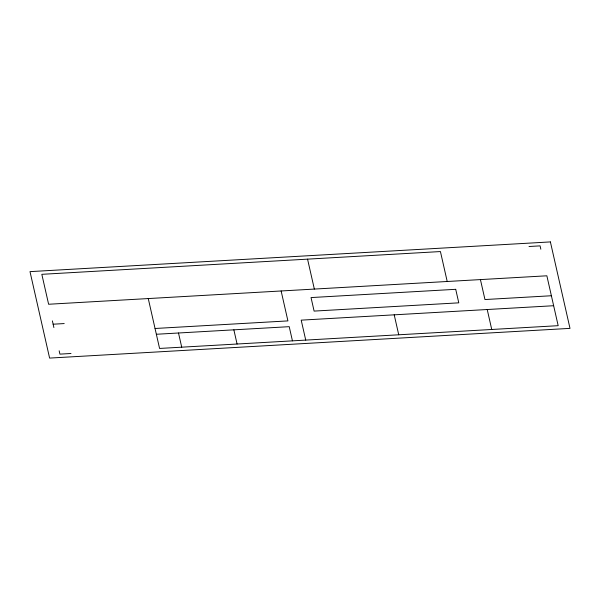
<?xml version="1.0" encoding="UTF-8"?>
<svg xmlns="http://www.w3.org/2000/svg" width="600" height="600" viewBox="0 0 600 600"><rect width="100%" height="100%" fill="white"/><g stroke="black" fill="none" stroke-linecap="round" stroke-linejoin="round"><path stroke-width="0.9" d="M529.005 246.502L540.075 245.873L540.832 249.195M53.137 324.202L64.207 323.572M551.385 295.748L484.957 299.543L480.428 279.593M155.047 328.485L287.918 320.903L281.13 290.97M553.65 305.722L301.2 320.145L305.73 340.095M156.36 334.26L289.222 326.67L292.44 340.853M70.995 353.498L59.925 354.127L59.168 350.805M487.215 309.517L491.737 329.468M447.21 281.49L440.43 251.558L41.828 274.32L48.615 304.252L546.862 275.798L558.173 325.68L159.57 348.442L148.26 298.56M394.207 314.827L398.73 334.785M307.56 259.147L314.347 289.072M233.865 329.835L237.075 344.017M178.5 332.993L181.718 347.175M52.38 320.88L53.887 327.525M550.395 241.913L30 271.627L49.605 358.087L570 328.373L550.395 241.913M455.715 289.312L311.04 297.57L314.108 311.093L458.783 302.835L455.715 289.312"/></g></svg>
